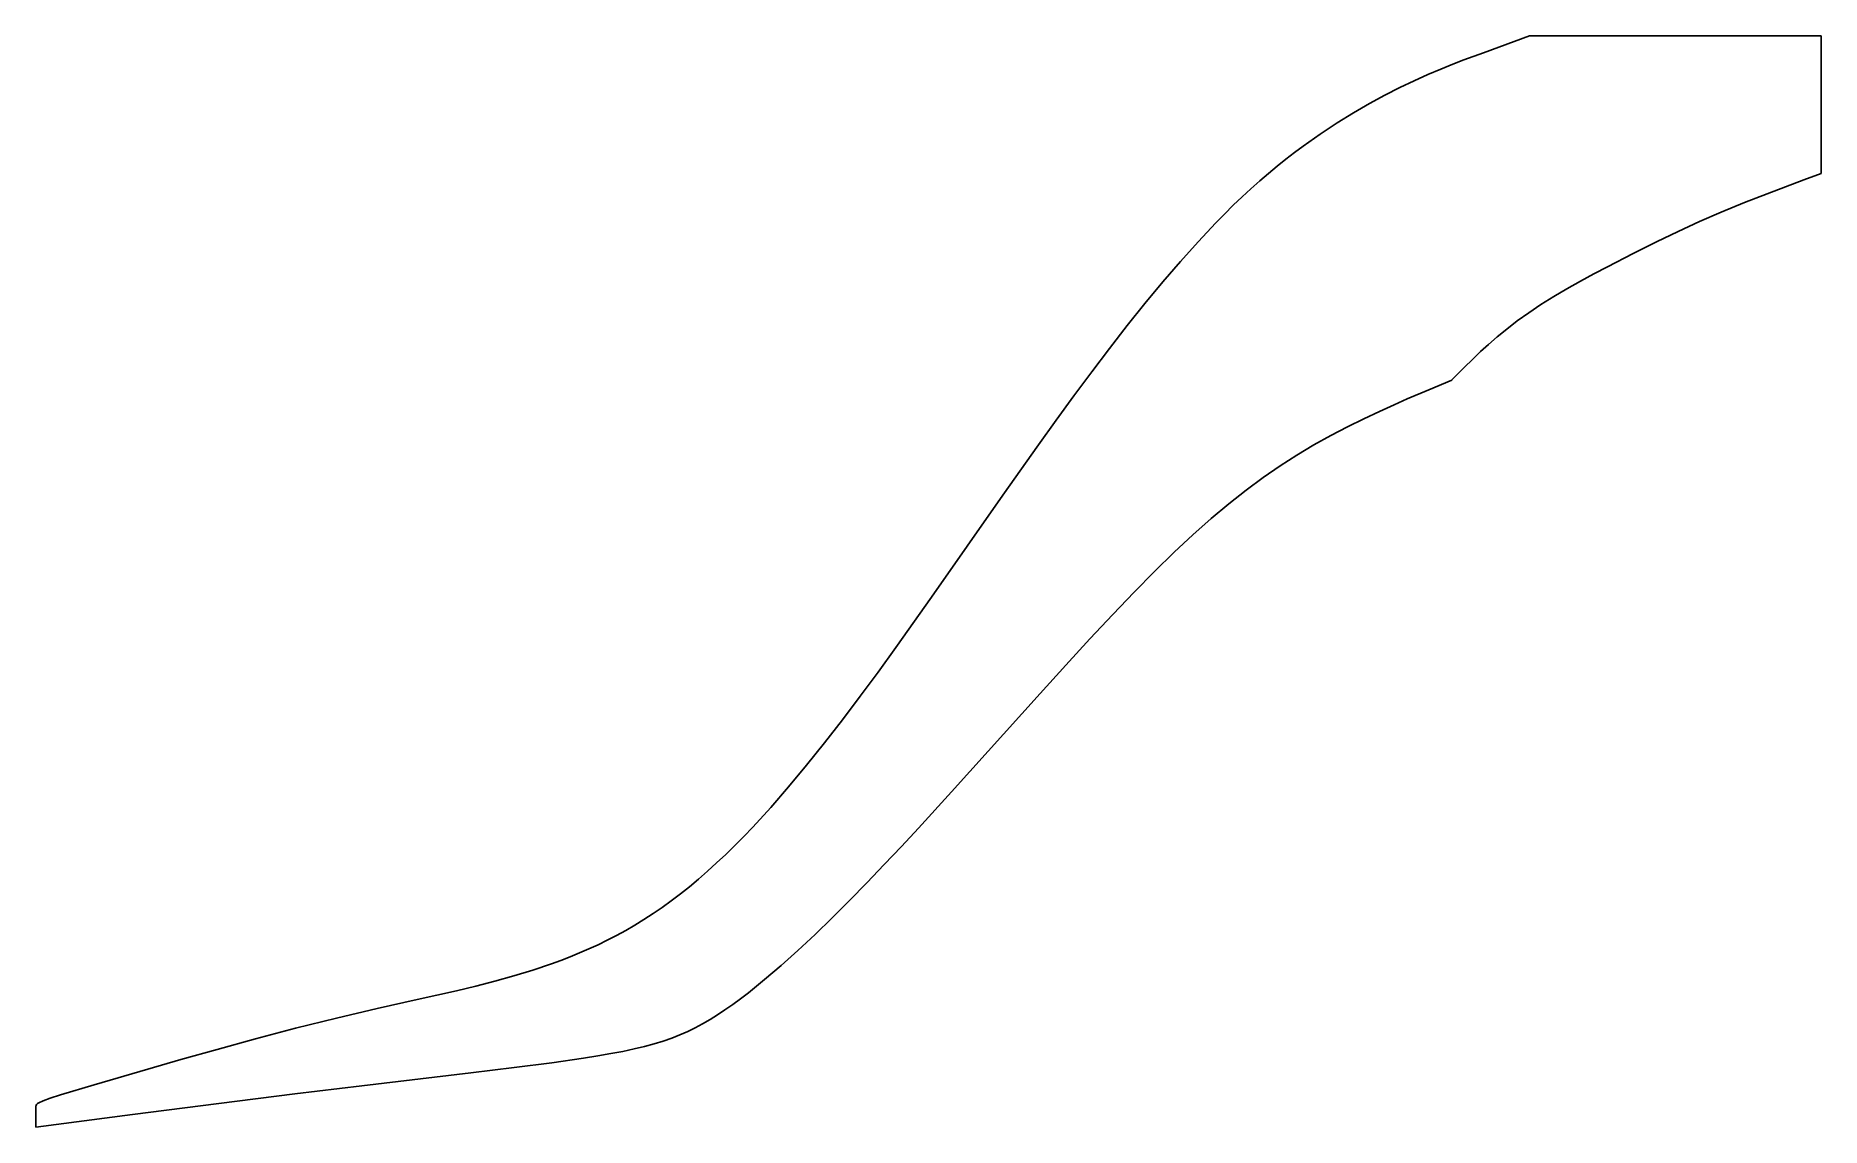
# Model space of a CAD drawing. Header units: metres. Extents: x 27 to 434, y -148 to 100.
import ezdxf

# ---------------------------------------------------------------- set-up
doc = ezdxf.new("R2010")
doc.units = ezdxf.units.M

msp = doc.modelspace()

# ---------------------------------------------------------------- linework, layer by layer
for p, q in [((367.409, 100.301), (356.886, 96.4356)), ((433.766, 100.301), (367.409, 100.301)), ((433.766, 68.9845), (433.766, 100.301)), ((349.924, 93.8027), (347.18, 92.6908)), ((352.466, 94.7899), (349.924, 93.8027)), ((356.886, 96.4356), (352.466, 94.7899)), ((341.147, 90.0476), (337.889, 88.4935)), ((344.25, 91.4429), (341.147, 90.0476)), ((347.18, 92.6908), (344.25, 91.4429)), ((334.488, 86.7692), (330.961, 84.8635)), ((337.889, 88.4935), (334.488, 86.7692)), ((327.323, 82.7649), (323.587, 80.462)), ((330.961, 84.8635), (327.323, 82.7649)), ((319.77, 77.9435), (315.887, 75.198)), ((323.587, 80.462), (319.77, 77.9435)), ((313.925, 73.7366), (311.952, 72.2143)), ((315.887, 75.198), (313.925, 73.7366)), ((309.97, 70.6294), (307.98, 68.9808)), ((311.952, 72.2143), (309.97, 70.6294)), ((303.987, 65.4862), (301.986, 63.6381)), ((305.985, 67.2668), (303.987, 65.4862)), ((307.98, 68.9808), (305.985, 67.2668)), ((421.472, 64.3666), (429.788, 67.5035)), ((429.788, 67.5035), (433.766, 68.9845)), ((299.984, 61.724), (297.981, 59.746)), ((301.986, 63.6381), (299.984, 61.724)), ((410.998, 60.1822), (416.267, 62.3319)), ((416.267, 62.3319), (421.472, 64.3666)), ((295.976, 57.7063), (291.961, 53.4503)), ((297.981, 59.746), (295.976, 57.7063)), ((401.191, 55.7969), (406.019, 58.0233)), ((406.019, 58.0233), (410.998, 60.1822)), ((291.961, 53.4503), (287.942, 48.9729)), ((390.939, 50.745), (396.251, 53.4038)), ((396.251, 53.4038), (401.191, 55.7969)), ((287.942, 48.9729), (283.917, 44.2912)), ((385.093, 47.7497), (390.939, 50.745)), ((378.957, 44.4614), (382.039, 46.1377)), ((382.039, 46.1377), (385.093, 47.7497)), ((283.917, 44.2912), (279.888, 39.4222)), ((369.964, 39.1372), (372.876, 40.9522)), ((372.876, 40.9522), (375.888, 42.7299)), ((375.888, 42.7299), (378.957, 44.4614)), ((279.888, 39.4222), (275.854, 34.3829)), ((364.606, 35.4356), (367.195, 37.294)), ((367.195, 37.294), (369.964, 39.1372)), ((275.854, 34.3829), (271.817, 29.1904)), ((360.015, 31.7912), (362.211, 33.5904)), ((362.211, 33.5904), (364.606, 35.4356)), ((271.817, 29.1904), (267.777, 23.8617)), ((354.701, 26.995), (356.253, 28.4609)), ((356.253, 28.4609), (358.027, 30.0705)), ((358.027, 30.0705), (360.015, 31.7912)), ((349.703, 22.0494), (352.287, 24.6244)), ((352.287, 24.6244), (354.701, 26.995)), ((267.777, 23.8617), (263.733, 18.4138)), ((344.449, 19.7383), (349.738, 21.9666)), ((349.738, 21.9666), (349.703, 22.0494)), ((263.733, 18.4138), (259.688, 12.8637)), ((333.235, 14.8614), (336.552, 16.3616)), ((336.552, 16.3616), (339.571, 17.6801)), ((339.571, 17.6801), (344.449, 19.7383)), ((259.688, 12.8637), (255.64, 7.22849)), ((325.969, 11.3495), (329.685, 13.1879)), ((329.685, 13.1879), (333.235, 14.8614)), ((318.304, 7.21184), (322.154, 9.35469)), ((322.154, 9.35469), (325.969, 11.3495)), ((255.64, 7.22849), (247.539, -4.2292)), ((310.647, 2.46973), (314.472, 4.92361)), ((314.472, 4.92361), (318.304, 7.21184)), ((306.807, -0.17586), (310.647, 2.46973)), ((298.981, -6.14636), (302.926, -3.03922)), ((302.926, -3.03922), (306.807, -0.17586)), ((247.539, -4.2292), (239.436, -15.8232)), ((294.948, -9.52335), (298.981, -6.14636)), ((290.803, -13.1962), (294.948, -9.52335)), ((239.436, -15.8232), (231.331, -27.4127)), ((286.521, -17.191), (290.803, -13.1962)), ((282.076, -21.5335), (286.521, -17.191)), ((277.429, -26.2481), (282.076, -21.5335)), ((231.331, -27.4127), (223.221, -38.8401)), ((272.54, -31.3592), (277.429, -26.2481)), ((267.367, -36.8909), (272.54, -31.3592)), ((223.221, -38.8401), (219.163, -44.4424)), ((261.871, -42.8676), (267.367, -36.8909)), ((219.163, -44.4424), (215.101, -49.9432)), ((256.009, -49.3134), (261.871, -42.8676)), ((215.101, -49.9432), (211.036, -55.3225)), ((235.854, -71.6642), (256.009, -49.3134)), ((211.036, -55.3225), (206.966, -60.5598)), ((206.966, -60.5598), (202.892, -65.635)), ((202.892, -65.635), (198.812, -70.5277)), ((198.812, -70.5277), (194.726, -75.2177)), ((228.319, -79.9214), (235.854, -71.6642)), ((194.726, -75.2177), (190.632, -79.6848)), ((190.632, -79.6848), (188.583, -81.8284)), ((224.455, -84.0886), (228.319, -79.9214)), ((186.532, -83.9086), (184.479, -85.9229)), ((188.583, -81.8284), (186.532, -83.9086)), ((220.549, -88.2417), (224.455, -84.0886)), ((182.423, -87.8688), (180.366, -89.7438)), ((184.479, -85.9229), (182.423, -87.8688)), ((216.616, -92.3508), (220.549, -88.2417)), ((176.244, -93.2708), (174.18, -94.9177)), ((178.306, -91.5453), (176.244, -93.2708)), ((180.366, -89.7438), (178.306, -91.5453)), ((212.671, -96.3858), (216.616, -92.3508)), ((172.113, -96.4844), (170.043, -97.9731)), ((174.18, -94.9177), (172.113, -96.4844)), ((208.731, -100.317), (212.671, -96.3858)), ((165.894, -100.728), (163.814, -102)), ((167.97, -99.3865), (165.894, -100.728)), ((170.043, -97.9731), (167.97, -99.3865)), ((204.812, -104.114), (208.731, -100.317)), ((157.549, -105.429), (155.451, -106.454)), ((159.642, -104.348), (157.549, -105.429)), ((161.73, -103.205), (159.642, -104.348)), ((163.814, -102), (161.73, -103.205)), ((200.928, -107.748), (204.812, -104.114)), ((149.126, -109.212), (147.006, -110.036)), ((151.24, -108.342), (149.126, -109.212)), ((153.349, -107.424), (151.24, -108.342)), ((155.451, -106.454), (153.349, -107.424)), ((197.097, -111.188), (200.928, -107.748)), ((136.304, -113.574), (131.97, -114.773)), ((140.606, -112.263), (136.304, -113.574)), ((144.88, -110.817), (140.606, -112.263)), ((147.006, -110.036), (144.88, -110.817)), ((193.334, -114.404), (197.097, -111.188)), ((123.198, -116.931), (114.272, -118.925)), ((127.602, -115.884), (123.198, -116.931)), ((131.97, -114.773), (127.602, -115.884)), ((187.85, -118.744), (189.654, -117.367)), ((189.654, -117.367), (193.334, -114.404)), ((105.171, -120.944), (95.9106, -123.134)), ((114.272, -118.925), (105.171, -120.944)), ((182.608, -122.412), (184.325, -121.27)), ((184.325, -121.27), (186.073, -120.046)), ((186.073, -120.046), (187.85, -118.744)), ((86.6369, -125.465), (77.53, -127.865)), ((95.9106, -123.134), (86.6369, -125.465)), ((175.837, -126.192), (177.556, -125.354)), ((177.556, -125.354), (179.243, -124.449)), ((179.243, -124.449), (180.92, -123.47)), ((180.92, -123.47), (182.608, -122.412)), ((77.53, -127.865), (68.7694, -130.26)), ((163.651, -130.166), (166.012, -129.598)), ((166.012, -129.598), (168.213, -129)), ((168.213, -129), (170.274, -128.367)), ((170.274, -128.367), (172.217, -127.692)), ((172.217, -127.692), (174.064, -126.969)), ((174.064, -126.969), (175.837, -126.192)), ((60.5353, -132.577), (53.0073, -134.745)), ((68.7694, -130.26), (60.5353, -132.577)), ((136.392, -134.413), (144.903, -133.313)), ((144.903, -133.313), (152.168, -132.272)), ((152.168, -132.272), (155.388, -131.758)), ((155.388, -131.758), (158.36, -131.24)), ((158.36, -131.24), (161.108, -130.711)), ((161.108, -130.711), (163.651, -130.166)), ((53.0073, -134.745), (40.7894, -138.337)), ((101.667, -138.569), (126.464, -135.622)), ((126.464, -135.622), (136.392, -134.413)), ((29.1622, -141.955), (28.2019, -142.406)), ((30.7454, -141.386), (29.1622, -141.955)), ((33.1071, -140.634), (30.7454, -141.386)), ((40.7894, -138.337), (33.1071, -140.634)), ((69.1352, -142.556), (86.4538, -140.407)), ((86.4538, -140.407), (101.667, -138.569)), ((27.4926, -147.985), (49.5388, -145.065)), ((27.5271, -143.201), (27.5012, -143.669)), ((27.5012, -143.669), (27.5012, -147.859)), ((27.5888, -142.996), (27.5271, -143.201)), ((27.7088, -142.801), (27.5888, -142.996)), ((27.9067, -142.607), (27.7088, -142.801)), ((28.2019, -142.406), (27.9067, -142.607)), ((49.5388, -145.065), (69.1352, -142.556)), ((27.5012, -147.859), (27.4926, -147.985))]:
    msp.add_line(p, q)

doc.saveas('drawing.dxf')
